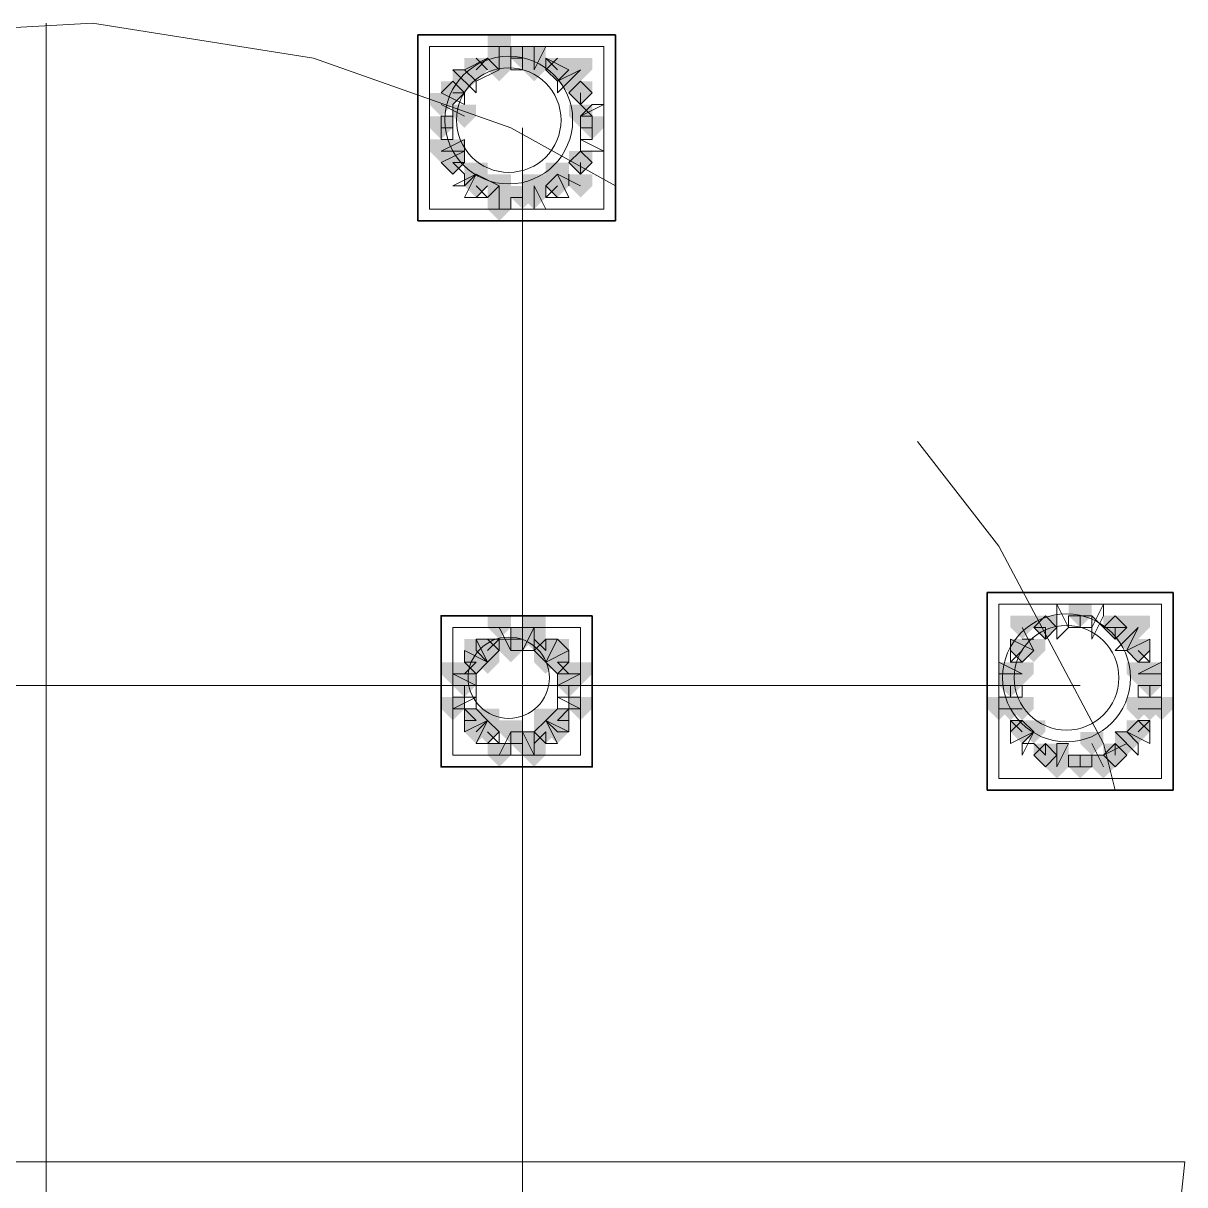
# Model space of a CAD drawing. Header units: millimetres. Extents: x 2315 to 4619, y 1334 to 1897.
# Drawn here: x 3597.93 to 3604.04, y 1554.59 to 1560.69 of the extents above; entities that cross this region are included whole.
import ezdxf

# ---------------------------------------------------------------- set-up
doc = ezdxf.new("R2010")
doc.units = ezdxf.units.MM
for name, color, linetype, true_color in [('PDF_10', 7, 'Continuous', 0x00b85c), ('PDF_AXIS', 7, 'Continuous', 0x00b85c), ('PDF_柱构件', 7, 'Continuous', 0x00b85c), ('PDF_转运站初步方案', 7, 'Continuous', 0x00b85c)]:
    doc.layers.add(name, color=color, linetype=linetype, true_color=true_color)
doc.layers.add('PDF_中心线层', color=1, linetype='Continuous')
doc.layers.add('PDF_粗实线层', color=7, linetype='Continuous')

msp = doc.modelspace()

# ---------------------------------------------------------------- hatches: boundary and pattern name
at = {"layer": 'PDF_10', "transparency": 33554559}
for points in [[(3600.5585, 1560.5703), (3600.4975, 1560.5703), (3600.4975, 1560.5093), (3600.5585, 1560.4482), (3600.6196, 1560.5093), (3600.6196, 1560.5703)], [(3600.5585, 1560.5703), (3600.4975, 1560.5703), (3600.4975, 1560.5093), (3600.5585, 1560.4482), (3600.6196, 1560.5093), (3600.6196, 1560.5703)], [(3600.5585, 1560.5703), (3600.4975, 1560.5703), (3600.4975, 1560.5093), (3600.5585, 1560.4482), (3600.6196, 1560.5093), (3600.6196, 1560.5703)], [(3600.3142, 1560.5093), (3600.2531, 1560.5093), (3600.2531, 1560.4482), (3600.3142, 1560.3871), (3600.3753, 1560.4482), (3600.3753, 1560.5093)], [(3600.3142, 1560.5093), (3600.2531, 1560.5093), (3600.2531, 1560.4482), (3600.3142, 1560.3871), (3600.3753, 1560.4482), (3600.3753, 1560.5093)], [(3600.7418, 1560.5093), (3600.6807, 1560.5093), (3600.6807, 1560.4482), (3600.7418, 1560.3871), (3600.8029, 1560.4482), (3600.8029, 1560.5093)], [(3600.7418, 1560.5093), (3600.6807, 1560.5093), (3600.6807, 1560.4482), (3600.7418, 1560.3871), (3600.8029, 1560.4482), (3600.8029, 1560.5093)], [(3600.1921, 1560.3871), (3600.131, 1560.3871), (3600.131, 1560.326), (3600.1921, 1560.2649), (3600.2531, 1560.326), (3600.2531, 1560.3871)], [(3600.1921, 1560.3871), (3600.131, 1560.3871), (3600.131, 1560.326), (3600.1921, 1560.2649), (3600.2531, 1560.326), (3600.2531, 1560.3871)], [(3600.864, 1560.3871), (3600.8029, 1560.3871), (3600.8029, 1560.326), (3600.864, 1560.2649), (3600.925, 1560.326), (3600.925, 1560.3871)], [(3600.864, 1560.3871), (3600.8029, 1560.3871), (3600.8029, 1560.326), (3600.864, 1560.2649), (3600.925, 1560.326), (3600.925, 1560.3871)], [(3600.864, 1560.3871), (3600.8029, 1560.3871), (3600.8029, 1560.326), (3600.864, 1560.2649), (3600.925, 1560.326), (3600.925, 1560.3871)], [(3600.131, 1560.2039), (3600.0699, 1560.2039), (3600.0699, 1560.1428), (3600.131, 1560.0817), (3600.1921, 1560.1428), (3600.1921, 1560.2039)], [(3600.131, 1560.2039), (3600.0699, 1560.2039), (3600.0699, 1560.1428), (3600.131, 1560.0817), (3600.1921, 1560.1428), (3600.1921, 1560.2039)], [(3600.925, 1560.2039), (3600.864, 1560.2039), (3600.864, 1560.1428), (3600.925, 1560.0817), (3600.9861, 1560.1428), (3600.9861, 1560.2039)], [(3600.925, 1560.2039), (3600.864, 1560.2039), (3600.864, 1560.1428), (3600.925, 1560.0817), (3600.9861, 1560.1428), (3600.9861, 1560.2039)], [(3600.1921, 1560.0206), (3600.131, 1560.0206), (3600.131, 1559.9595), (3600.1921, 1559.8985), (3600.2531, 1559.9595), (3600.2531, 1560.0206)], [(3600.1921, 1560.0206), (3600.131, 1560.0206), (3600.131, 1559.9595), (3600.1921, 1559.8985), (3600.2531, 1559.9595), (3600.2531, 1560.0206)], [(3600.864, 1560.0206), (3600.8029, 1560.0206), (3600.8029, 1559.9595), (3600.864, 1559.8985), (3600.925, 1559.9595), (3600.925, 1560.0206)], [(3600.864, 1560.0206), (3600.8029, 1560.0206), (3600.8029, 1559.9595), (3600.864, 1559.8985), (3600.925, 1559.9595), (3600.925, 1560.0206)], [(3600.864, 1560.0206), (3600.8029, 1560.0206), (3600.8029, 1559.9595), (3600.864, 1559.8985), (3600.925, 1559.9595), (3600.925, 1560.0206)], [(3600.3142, 1559.8985), (3600.2531, 1559.8985), (3600.2531, 1559.8374), (3600.3142, 1559.7763), (3600.3753, 1559.8374), (3600.3753, 1559.8985)], [(3600.3142, 1559.8985), (3600.2531, 1559.8985), (3600.2531, 1559.8374), (3600.3142, 1559.7763), (3600.3753, 1559.8374), (3600.3753, 1559.8985)], [(3600.7418, 1559.8985), (3600.6807, 1559.8985), (3600.6807, 1559.8374), (3600.7418, 1559.7763), (3600.8029, 1559.8374), (3600.8029, 1559.8985)], [(3600.7418, 1559.8985), (3600.6807, 1559.8985), (3600.6807, 1559.8374), (3600.7418, 1559.7763), (3600.8029, 1559.8374), (3600.8029, 1559.8985)], [(3600.5585, 1559.8374), (3600.4975, 1559.8374), (3600.4975, 1559.7763), (3600.5585, 1559.7152), (3600.6196, 1559.7763), (3600.6196, 1559.8374)], [(3600.5585, 1559.8374), (3600.4975, 1559.8374), (3600.4975, 1559.7763), (3600.5585, 1559.7152), (3600.6196, 1559.7763), (3600.6196, 1559.8374)], [(3603.4904, 1557.6385), (3603.4294, 1557.6385), (3603.4294, 1557.5774), (3603.4904, 1557.5163), (3603.5515, 1557.5774), (3603.5515, 1557.6385)], [(3603.4904, 1557.6385), (3603.4294, 1557.6385), (3603.4294, 1557.5774), (3603.4904, 1557.5163), (3603.5515, 1557.5774), (3603.5515, 1557.6385)], [(3603.3072, 1557.5774), (3603.2461, 1557.5774), (3603.2461, 1557.5163), (3603.3072, 1557.4552), (3603.3683, 1557.5163), (3603.3683, 1557.5774)], [(3603.3072, 1557.5774), (3603.2461, 1557.5774), (3603.2461, 1557.5163), (3603.3072, 1557.4552), (3603.3683, 1557.5163), (3603.3683, 1557.5774)], [(3603.6737, 1557.5774), (3603.6126, 1557.5774), (3603.6126, 1557.5163), (3603.6737, 1557.4552), (3603.7348, 1557.5163), (3603.7348, 1557.5774)], [(3603.6737, 1557.5774), (3603.6126, 1557.5774), (3603.6126, 1557.5163), (3603.6737, 1557.4552), (3603.7348, 1557.5163), (3603.7348, 1557.5774)], [(3600.5585, 1557.5163), (3600.4975, 1557.5163), (3600.4975, 1557.4552), (3600.5585, 1557.3941), (3600.6196, 1557.4552), (3600.6196, 1557.5163)], [(3600.5585, 1557.5163), (3600.4975, 1557.5163), (3600.4975, 1557.4552), (3600.5585, 1557.3941), (3600.6196, 1557.4552), (3600.6196, 1557.5163)], [(3600.5585, 1557.5163), (3600.4975, 1557.5163), (3600.4975, 1557.4552), (3600.5585, 1557.3941), (3600.6196, 1557.4552), (3600.6196, 1557.5163)], [(3600.3753, 1557.4552), (3600.3142, 1557.4552), (3600.3142, 1557.3941), (3600.3753, 1557.333), (3600.4364, 1557.3941), (3600.4364, 1557.4552)], [(3600.3753, 1557.4552), (3600.3142, 1557.4552), (3600.3142, 1557.3941), (3600.3753, 1557.333), (3600.4364, 1557.3941), (3600.4364, 1557.4552)], [(3600.6807, 1557.4552), (3600.6196, 1557.4552), (3600.6196, 1557.3941), (3600.6807, 1557.333), (3600.7418, 1557.3941), (3600.7418, 1557.4552)], [(3600.6807, 1557.4552), (3600.6196, 1557.4552), (3600.6196, 1557.3941), (3600.6807, 1557.333), (3600.7418, 1557.3941), (3600.7418, 1557.4552)], [(3603.185, 1557.4552), (3603.124, 1557.4552), (3603.124, 1557.3941), (3603.185, 1557.333), (3603.2461, 1557.3941), (3603.2461, 1557.4552)], [(3603.185, 1557.4552), (3603.124, 1557.4552), (3603.124, 1557.3941), (3603.185, 1557.333), (3603.2461, 1557.3941), (3603.2461, 1557.4552)], [(3603.7958, 1557.4552), (3603.7348, 1557.4552), (3603.7348, 1557.3941), (3603.7958, 1557.333), (3603.8569, 1557.3941), (3603.8569, 1557.4552)], [(3603.7958, 1557.4552), (3603.7348, 1557.4552), (3603.7348, 1557.3941), (3603.7958, 1557.333), (3603.8569, 1557.3941), (3603.8569, 1557.4552)], [(3600.3142, 1557.3941), (3600.2531, 1557.3941), (3600.2531, 1557.333), (3600.3142, 1557.272), (3600.3753, 1557.333), (3600.3753, 1557.3941)], [(3600.3142, 1557.3941), (3600.2531, 1557.3941), (3600.2531, 1557.333), (3600.3142, 1557.272), (3600.3753, 1557.333), (3600.3753, 1557.3941)], [(3600.7418, 1557.3941), (3600.6807, 1557.3941), (3600.6807, 1557.333), (3600.7418, 1557.272), (3600.8029, 1557.333), (3600.8029, 1557.3941)], [(3600.7418, 1557.3941), (3600.6807, 1557.3941), (3600.6807, 1557.333), (3600.7418, 1557.272), (3600.8029, 1557.333), (3600.8029, 1557.3941)], [(3600.2531, 1557.272), (3600.1921, 1557.272), (3600.1921, 1557.2109), (3600.2531, 1557.1498), (3600.3142, 1557.2109), (3600.3142, 1557.272)], [(3600.2531, 1557.272), (3600.1921, 1557.272), (3600.1921, 1557.2109), (3600.2531, 1557.1498), (3600.3142, 1557.2109), (3600.3142, 1557.272)], [(3600.2531, 1557.272), (3600.1921, 1557.272), (3600.1921, 1557.2109), (3600.2531, 1557.1498), (3600.3142, 1557.2109), (3600.3142, 1557.272)], [(3600.8029, 1557.272), (3600.7418, 1557.272), (3600.7418, 1557.2109), (3600.8029, 1557.1498), (3600.864, 1557.2109), (3600.864, 1557.272)], [(3600.8029, 1557.272), (3600.7418, 1557.272), (3600.7418, 1557.2109), (3600.8029, 1557.1498), (3600.864, 1557.2109), (3600.864, 1557.272)], [(3600.8029, 1557.272), (3600.7418, 1557.272), (3600.7418, 1557.2109), (3600.8029, 1557.1498), (3600.864, 1557.2109), (3600.864, 1557.272)], [(3603.124, 1557.272), (3603.0629, 1557.272), (3603.0629, 1557.2109), (3603.124, 1557.1498), (3603.185, 1557.2109), (3603.185, 1557.272)], [(3603.124, 1557.272), (3603.0629, 1557.272), (3603.0629, 1557.2109), (3603.124, 1557.1498), (3603.185, 1557.2109), (3603.185, 1557.272)], [(3603.8569, 1557.272), (3603.7958, 1557.272), (3603.7958, 1557.2109), (3603.8569, 1557.1498), (3603.918, 1557.2109), (3603.918, 1557.272)], [(3603.8569, 1557.272), (3603.7958, 1557.272), (3603.7958, 1557.2109), (3603.8569, 1557.1498), (3603.918, 1557.2109), (3603.918, 1557.272)], [(3603.8569, 1557.272), (3603.7958, 1557.272), (3603.7958, 1557.2109), (3603.8569, 1557.1498), (3603.918, 1557.2109), (3603.918, 1557.272)], [(3600.3142, 1557.0887), (3600.2531, 1557.0887), (3600.2531, 1557.0276), (3600.3142, 1556.9666), (3600.3753, 1557.0276), (3600.3753, 1557.0887)], [(3600.3142, 1557.0887), (3600.2531, 1557.0887), (3600.2531, 1557.0276), (3600.3142, 1556.9666), (3600.3753, 1557.0276), (3600.3753, 1557.0887)], [(3600.7418, 1557.0887), (3600.6807, 1557.0887), (3600.6807, 1557.0276), (3600.7418, 1556.9666), (3600.8029, 1557.0276), (3600.8029, 1557.0887)], [(3600.7418, 1557.0887), (3600.6807, 1557.0887), (3600.6807, 1557.0276), (3600.7418, 1556.9666), (3600.8029, 1557.0276), (3600.8029, 1557.0887)], [(3600.3753, 1557.0276), (3600.3142, 1557.0276), (3600.3142, 1556.9666), (3600.3753, 1556.9055), (3600.4364, 1556.9666), (3600.4364, 1557.0276)], [(3600.3753, 1557.0276), (3600.3142, 1557.0276), (3600.3142, 1556.9666), (3600.3753, 1556.9055), (3600.4364, 1556.9666), (3600.4364, 1557.0276)], [(3600.6807, 1557.0276), (3600.6196, 1557.0276), (3600.6196, 1556.9666), (3600.6807, 1556.9055), (3600.7418, 1556.9666), (3600.7418, 1557.0276)], [(3600.6807, 1557.0276), (3600.6196, 1557.0276), (3600.6196, 1556.9666), (3600.6807, 1556.9055), (3600.7418, 1556.9666), (3600.7418, 1557.0276)], [(3603.185, 1557.0276), (3603.124, 1557.0276), (3603.124, 1556.9666), (3603.185, 1556.9055), (3603.2461, 1556.9666), (3603.2461, 1557.0276)], [(3603.185, 1557.0276), (3603.124, 1557.0276), (3603.124, 1556.9666), (3603.185, 1556.9055), (3603.2461, 1556.9666), (3603.2461, 1557.0276)], [(3603.7958, 1557.0276), (3603.7348, 1557.0276), (3603.7348, 1556.9666), (3603.7958, 1556.9055), (3603.8569, 1556.9666), (3603.8569, 1557.0276)], [(3603.7958, 1557.0276), (3603.7348, 1557.0276), (3603.7348, 1556.9666), (3603.7958, 1556.9055), (3603.8569, 1556.9666), (3603.8569, 1557.0276)], [(3600.5585, 1556.9666), (3600.4975, 1556.9666), (3600.4975, 1556.9055), (3600.5585, 1556.8444), (3600.6196, 1556.9055), (3600.6196, 1556.9666)], [(3600.5585, 1556.9666), (3600.4975, 1556.9666), (3600.4975, 1556.9055), (3600.5585, 1556.8444), (3600.6196, 1556.9055), (3600.6196, 1556.9666)], [(3600.5585, 1556.9666), (3600.4975, 1556.9666), (3600.4975, 1556.9055), (3600.5585, 1556.8444), (3600.6196, 1556.9055), (3600.6196, 1556.9666)], [(3603.3072, 1556.9055), (3603.2461, 1556.9055), (3603.2461, 1556.8444), (3603.3072, 1556.7833), (3603.3683, 1556.8444), (3603.3683, 1556.9055)], [(3603.3072, 1556.9055), (3603.2461, 1556.9055), (3603.2461, 1556.8444), (3603.3072, 1556.7833), (3603.3683, 1556.8444), (3603.3683, 1556.9055)], [(3603.6737, 1556.9055), (3603.6126, 1556.9055), (3603.6126, 1556.8444), (3603.6737, 1556.7833), (3603.7348, 1556.8444), (3603.7348, 1556.9055)], [(3603.6737, 1556.9055), (3603.6126, 1556.9055), (3603.6126, 1556.8444), (3603.6737, 1556.7833), (3603.7348, 1556.8444), (3603.7348, 1556.9055)], [(3603.4904, 1556.8444), (3603.4294, 1556.8444), (3603.4294, 1556.7833), (3603.4904, 1556.7222), (3603.5515, 1556.7833), (3603.5515, 1556.8444)], [(3603.4904, 1556.8444), (3603.4294, 1556.8444), (3603.4294, 1556.7833), (3603.4904, 1556.7222), (3603.5515, 1556.7833), (3603.5515, 1556.8444)]]:
    msp.add_hatch(color=256, dxfattribs=at).paths.add_polyline_path(points)
at = {"layer": 'PDF_柱构件', "transparency": 33554559}
for points in [[(3600.4364, 1560.6314), (3600.3753, 1560.6314), (3600.3753, 1560.5703), (3600.4364, 1560.5093), (3600.4975, 1560.5703), (3600.4975, 1560.6314)], [(3600.4364, 1560.5703), (3600.3753, 1560.5703), (3600.3753, 1560.5093), (3600.4364, 1560.4482), (3600.4975, 1560.5093), (3600.4975, 1560.5703)], [(3600.6196, 1560.5703), (3600.5585, 1560.5703), (3600.5585, 1560.5093), (3600.6196, 1560.4482), (3600.6807, 1560.5093), (3600.6807, 1560.5703)], [(3600.4364, 1560.5093), (3600.3753, 1560.5093), (3600.3753, 1560.4482), (3600.4364, 1560.3871), (3600.4975, 1560.4482), (3600.4975, 1560.5093)], [(3600.6196, 1560.5093), (3600.5585, 1560.5093), (3600.5585, 1560.4482), (3600.6196, 1560.3871), (3600.6807, 1560.4482), (3600.6807, 1560.5093)], [(3600.864, 1560.5093), (3600.8029, 1560.5093), (3600.8029, 1560.4482), (3600.864, 1560.3871), (3600.925, 1560.4482), (3600.925, 1560.5093)], [(3600.2531, 1560.4482), (3600.1921, 1560.4482), (3600.1921, 1560.3871), (3600.2531, 1560.326), (3600.3142, 1560.3871), (3600.3142, 1560.4482)], [(3600.8029, 1560.4482), (3600.7418, 1560.4482), (3600.7418, 1560.3871), (3600.8029, 1560.326), (3600.864, 1560.3871), (3600.864, 1560.4482)], [(3600.131, 1560.326), (3600.0699, 1560.326), (3600.0699, 1560.2649), (3600.131, 1560.2039), (3600.1921, 1560.2649), (3600.1921, 1560.326)], [(3600.2531, 1560.2649), (3600.1921, 1560.2649), (3600.1921, 1560.2039), (3600.2531, 1560.1428), (3600.3142, 1560.2039), (3600.3142, 1560.2649)], [(3600.864, 1560.2649), (3600.8029, 1560.2649), (3600.8029, 1560.2039), (3600.864, 1560.1428), (3600.925, 1560.2039), (3600.925, 1560.2649)], [(3600.131, 1560.0817), (3600.0699, 1560.0817), (3600.0699, 1560.0206), (3600.131, 1559.9595), (3600.1921, 1560.0206), (3600.1921, 1560.0817)], [(3600.1921, 1560.0817), (3600.131, 1560.0817), (3600.131, 1560.0206), (3600.1921, 1559.9595), (3600.2531, 1560.0206), (3600.2531, 1560.0817)], [(3600.3142, 1559.9595), (3600.2531, 1559.9595), (3600.2531, 1559.8985), (3600.3142, 1559.8374), (3600.3753, 1559.8985), (3600.3753, 1559.9595)], [(3600.7418, 1559.9595), (3600.6807, 1559.9595), (3600.6807, 1559.8985), (3600.7418, 1559.8374), (3600.8029, 1559.8985), (3600.8029, 1559.9595)], [(3600.4364, 1559.8985), (3600.3753, 1559.8985), (3600.3753, 1559.8374), (3600.4364, 1559.7763), (3600.4975, 1559.8374), (3600.4975, 1559.8985)], [(3600.6196, 1559.8985), (3600.5585, 1559.8985), (3600.5585, 1559.8374), (3600.6196, 1559.7763), (3600.6807, 1559.8374), (3600.6807, 1559.8985)], [(3600.864, 1559.8985), (3600.8029, 1559.8985), (3600.8029, 1559.8374), (3600.864, 1559.7763), (3600.925, 1559.8374), (3600.925, 1559.8985)], [(3600.4364, 1559.8374), (3600.3753, 1559.8374), (3600.3753, 1559.7763), (3600.4364, 1559.7152), (3600.4975, 1559.7763), (3600.4975, 1559.8374)], [(3600.6196, 1559.8374), (3600.5585, 1559.8374), (3600.5585, 1559.7763), (3600.6196, 1559.7152), (3600.6807, 1559.7763), (3600.6807, 1559.8374)], [(3600.4364, 1559.7763), (3600.3753, 1559.7763), (3600.3753, 1559.7152), (3600.4364, 1559.6541), (3600.4975, 1559.7152), (3600.4975, 1559.7763)], [(3600.4364, 1557.5774), (3600.3753, 1557.5774), (3600.3753, 1557.5163), (3600.4364, 1557.4552), (3600.4975, 1557.5163), (3600.4975, 1557.5774)], [(3600.6196, 1557.5774), (3600.5585, 1557.5774), (3600.5585, 1557.5163), (3600.6196, 1557.4552), (3600.6807, 1557.5163), (3600.6807, 1557.5774)], [(3603.185, 1557.5774), (3603.124, 1557.5774), (3603.124, 1557.5163), (3603.185, 1557.4552), (3603.2461, 1557.5163), (3603.2461, 1557.5774)], [(3603.7958, 1557.5774), (3603.7348, 1557.5774), (3603.7348, 1557.5163), (3603.7958, 1557.4552), (3603.8569, 1557.5163), (3603.8569, 1557.5774)], [(3600.6196, 1557.5163), (3600.5585, 1557.5163), (3600.5585, 1557.4552), (3600.6196, 1557.3941), (3600.6807, 1557.4552), (3600.6807, 1557.5163)], [(3603.7348, 1557.5163), (3603.6737, 1557.5163), (3603.6737, 1557.4552), (3603.7348, 1557.3941), (3603.7958, 1557.4552), (3603.7958, 1557.5163)], [(3600.3142, 1557.4552), (3600.2531, 1557.4552), (3600.2531, 1557.3941), (3600.3142, 1557.333), (3600.3753, 1557.3941), (3600.3753, 1557.4552)], [(3600.4975, 1557.4552), (3600.4364, 1557.4552), (3600.4364, 1557.3941), (3600.4975, 1557.333), (3600.5585, 1557.3941), (3600.5585, 1557.4552)], [(3600.7418, 1557.4552), (3600.6807, 1557.4552), (3600.6807, 1557.3941), (3600.7418, 1557.333), (3600.8029, 1557.3941), (3600.8029, 1557.4552)], [(3603.2461, 1557.4552), (3603.185, 1557.4552), (3603.185, 1557.3941), (3603.2461, 1557.333), (3603.3072, 1557.3941), (3603.3072, 1557.4552)], [(3600.3753, 1557.3941), (3600.3142, 1557.3941), (3600.3142, 1557.333), (3600.3753, 1557.272), (3600.4364, 1557.333), (3600.4364, 1557.3941)], [(3600.6807, 1557.3941), (3600.6196, 1557.3941), (3600.6196, 1557.333), (3600.6807, 1557.272), (3600.7418, 1557.333), (3600.7418, 1557.3941)], [(3600.1921, 1557.333), (3600.131, 1557.333), (3600.131, 1557.272), (3600.1921, 1557.2109), (3600.2531, 1557.272), (3600.2531, 1557.333)], [(3600.2531, 1557.333), (3600.1921, 1557.333), (3600.1921, 1557.272), (3600.2531, 1557.2109), (3600.3142, 1557.272), (3600.3142, 1557.333)], [(3600.8029, 1557.333), (3600.7418, 1557.333), (3600.7418, 1557.272), (3600.8029, 1557.2109), (3600.864, 1557.272), (3600.864, 1557.333)], [(3600.864, 1557.333), (3600.8029, 1557.333), (3600.8029, 1557.272), (3600.864, 1557.2109), (3600.925, 1557.272), (3600.925, 1557.333)], [(3603.124, 1557.333), (3603.0629, 1557.333), (3603.0629, 1557.272), (3603.124, 1557.2109), (3603.185, 1557.272), (3603.185, 1557.333)], [(3603.185, 1557.333), (3603.124, 1557.333), (3603.124, 1557.272), (3603.185, 1557.2109), (3603.2461, 1557.272), (3603.2461, 1557.333)], [(3603.7958, 1557.333), (3603.7348, 1557.333), (3603.7348, 1557.272), (3603.7958, 1557.2109), (3603.8569, 1557.272), (3603.8569, 1557.333)], [(3603.8569, 1557.333), (3603.7958, 1557.333), (3603.7958, 1557.272), (3603.8569, 1557.2109), (3603.918, 1557.272), (3603.918, 1557.333)], [(3600.1921, 1557.1498), (3600.131, 1557.1498), (3600.131, 1557.0887), (3600.1921, 1557.0276), (3600.2531, 1557.0887), (3600.2531, 1557.1498)], [(3600.864, 1557.1498), (3600.8029, 1557.1498), (3600.8029, 1557.0887), (3600.864, 1557.0276), (3600.925, 1557.0887), (3600.925, 1557.1498)], [(3603.0629, 1557.1498), (3603.0018, 1557.1498), (3603.0018, 1557.0887), (3603.0629, 1557.0276), (3603.124, 1557.0887), (3603.124, 1557.1498)], [(3603.124, 1557.1498), (3603.0629, 1557.1498), (3603.0629, 1557.0887), (3603.124, 1557.0276), (3603.185, 1557.0887), (3603.185, 1557.1498)], [(3603.185, 1557.1498), (3603.124, 1557.1498), (3603.124, 1557.0887), (3603.185, 1557.0276), (3603.2461, 1557.0887), (3603.2461, 1557.1498)], [(3603.7958, 1557.1498), (3603.7348, 1557.1498), (3603.7348, 1557.0887), (3603.7958, 1557.0276), (3603.8569, 1557.0887), (3603.8569, 1557.1498)], [(3603.8569, 1557.1498), (3603.7958, 1557.1498), (3603.7958, 1557.0887), (3603.8569, 1557.0276), (3603.918, 1557.0887), (3603.918, 1557.1498)], [(3603.918, 1557.1498), (3603.8569, 1557.1498), (3603.8569, 1557.0887), (3603.918, 1557.0276), (3603.9791, 1557.0887), (3603.9791, 1557.1498)], [(3600.3753, 1557.0887), (3600.3142, 1557.0887), (3600.3142, 1557.0276), (3600.3753, 1556.9666), (3600.4364, 1557.0276), (3600.4364, 1557.0887)], [(3600.6807, 1557.0887), (3600.6196, 1557.0887), (3600.6196, 1557.0276), (3600.6807, 1556.9666), (3600.7418, 1557.0276), (3600.7418, 1557.0887)], [(3600.3142, 1557.0276), (3600.2531, 1557.0276), (3600.2531, 1556.9666), (3600.3142, 1556.9055), (3600.3753, 1556.9666), (3600.3753, 1557.0276)], [(3600.3142, 1557.0276), (3600.2531, 1557.0276), (3600.2531, 1556.9666), (3600.3142, 1556.9055), (3600.3753, 1556.9666), (3600.3753, 1557.0276)], [(3600.4975, 1557.0276), (3600.4364, 1557.0276), (3600.4364, 1556.9666), (3600.4975, 1556.9055), (3600.5585, 1556.9666), (3600.5585, 1557.0276)], [(3600.7418, 1557.0276), (3600.6807, 1557.0276), (3600.6807, 1556.9666), (3600.7418, 1556.9055), (3600.8029, 1556.9666), (3600.8029, 1557.0276)], [(3603.2461, 1557.0276), (3603.185, 1557.0276), (3603.185, 1556.9666), (3603.2461, 1556.9055), (3603.3072, 1556.9666), (3603.3072, 1557.0276)], [(3600.6196, 1556.9666), (3600.5585, 1556.9666), (3600.5585, 1556.9055), (3600.6196, 1556.8444), (3600.6807, 1556.9055), (3600.6807, 1556.9666)], [(3603.5515, 1556.9666), (3603.4904, 1556.9666), (3603.4904, 1556.9055), (3603.5515, 1556.8444), (3603.6126, 1556.9055), (3603.6126, 1556.9666)], [(3603.7348, 1556.9666), (3603.6737, 1556.9666), (3603.6737, 1556.9055), (3603.7348, 1556.8444), (3603.7958, 1556.9055), (3603.7958, 1556.9666)], [(3600.4364, 1556.9055), (3600.3753, 1556.9055), (3600.3753, 1556.8444), (3600.4364, 1556.7833), (3600.4975, 1556.8444), (3600.4975, 1556.9055)], [(3600.6196, 1556.9055), (3600.5585, 1556.9055), (3600.5585, 1556.8444), (3600.6196, 1556.7833), (3600.6807, 1556.8444), (3600.6807, 1556.9055)], [(3603.3683, 1556.9055), (3603.3072, 1556.9055), (3603.3072, 1556.8444), (3603.3683, 1556.7833), (3603.4294, 1556.8444), (3603.4294, 1556.9055)], [(3603.3683, 1556.8444), (3603.3072, 1556.8444), (3603.3072, 1556.7833), (3603.3683, 1556.7222), (3603.4294, 1556.7833), (3603.4294, 1556.8444)], [(3603.6126, 1556.8444), (3603.5515, 1556.8444), (3603.5515, 1556.7833), (3603.6126, 1556.7222), (3603.6737, 1556.7833), (3603.6737, 1556.8444)]]:
    msp.add_hatch(color=256, dxfattribs=at).paths.add_polyline_path(points)
at = {"layer": 'PDF_转运站初步方案', "transparency": 33554559}
for points in [[(3600.5585, 1560.5703), (3600.4975, 1560.5703), (3600.4975, 1560.5093), (3600.5585, 1560.4482), (3600.6196, 1560.5093), (3600.6196, 1560.5703)], [(3600.5585, 1560.5703), (3600.4975, 1560.5703), (3600.4975, 1560.5093), (3600.5585, 1560.4482), (3600.6196, 1560.5093), (3600.6196, 1560.5703)], [(3600.3142, 1560.5093), (3600.2531, 1560.5093), (3600.2531, 1560.4482), (3600.3142, 1560.3871), (3600.3753, 1560.4482), (3600.3753, 1560.5093)], [(3600.3142, 1560.5093), (3600.2531, 1560.5093), (3600.2531, 1560.4482), (3600.3142, 1560.3871), (3600.3753, 1560.4482), (3600.3753, 1560.5093)], [(3600.7418, 1560.5093), (3600.6807, 1560.5093), (3600.6807, 1560.4482), (3600.7418, 1560.3871), (3600.8029, 1560.4482), (3600.8029, 1560.5093)], [(3600.7418, 1560.5093), (3600.6807, 1560.5093), (3600.6807, 1560.4482), (3600.7418, 1560.3871), (3600.8029, 1560.4482), (3600.8029, 1560.5093)], [(3600.1921, 1560.3871), (3600.131, 1560.3871), (3600.131, 1560.326), (3600.1921, 1560.2649), (3600.2531, 1560.326), (3600.2531, 1560.3871)], [(3600.1921, 1560.3871), (3600.131, 1560.3871), (3600.131, 1560.326), (3600.1921, 1560.2649), (3600.2531, 1560.326), (3600.2531, 1560.3871)], [(3600.864, 1560.3871), (3600.8029, 1560.3871), (3600.8029, 1560.326), (3600.864, 1560.2649), (3600.925, 1560.326), (3600.925, 1560.3871)], [(3600.864, 1560.3871), (3600.8029, 1560.3871), (3600.8029, 1560.326), (3600.864, 1560.2649), (3600.925, 1560.326), (3600.925, 1560.3871)], [(3600.131, 1560.2039), (3600.0699, 1560.2039), (3600.0699, 1560.1428), (3600.131, 1560.0817), (3600.1921, 1560.1428), (3600.1921, 1560.2039)], [(3600.131, 1560.2039), (3600.0699, 1560.2039), (3600.0699, 1560.1428), (3600.131, 1560.0817), (3600.1921, 1560.1428), (3600.1921, 1560.2039)], [(3600.925, 1560.2039), (3600.864, 1560.2039), (3600.864, 1560.1428), (3600.925, 1560.0817), (3600.9861, 1560.1428), (3600.9861, 1560.2039)], [(3600.925, 1560.2039), (3600.864, 1560.2039), (3600.864, 1560.1428), (3600.925, 1560.0817), (3600.9861, 1560.1428), (3600.9861, 1560.2039)], [(3600.1921, 1560.0206), (3600.131, 1560.0206), (3600.131, 1559.9595), (3600.1921, 1559.8985), (3600.2531, 1559.9595), (3600.2531, 1560.0206)], [(3600.1921, 1560.0206), (3600.131, 1560.0206), (3600.131, 1559.9595), (3600.1921, 1559.8985), (3600.2531, 1559.9595), (3600.2531, 1560.0206)], [(3600.864, 1560.0206), (3600.8029, 1560.0206), (3600.8029, 1559.9595), (3600.864, 1559.8985), (3600.925, 1559.9595), (3600.925, 1560.0206)], [(3600.864, 1560.0206), (3600.8029, 1560.0206), (3600.8029, 1559.9595), (3600.864, 1559.8985), (3600.925, 1559.9595), (3600.925, 1560.0206)], [(3600.3142, 1559.8985), (3600.2531, 1559.8985), (3600.2531, 1559.8374), (3600.3142, 1559.7763), (3600.3753, 1559.8374), (3600.3753, 1559.8985)], [(3600.3142, 1559.8985), (3600.2531, 1559.8985), (3600.2531, 1559.8374), (3600.3142, 1559.7763), (3600.3753, 1559.8374), (3600.3753, 1559.8985)], [(3600.7418, 1559.8985), (3600.6807, 1559.8985), (3600.6807, 1559.8374), (3600.7418, 1559.7763), (3600.8029, 1559.8374), (3600.8029, 1559.8985)], [(3600.7418, 1559.8985), (3600.6807, 1559.8985), (3600.6807, 1559.8374), (3600.7418, 1559.7763), (3600.8029, 1559.8374), (3600.8029, 1559.8985)], [(3600.5585, 1559.8374), (3600.4975, 1559.8374), (3600.4975, 1559.7763), (3600.5585, 1559.7152), (3600.6196, 1559.7763), (3600.6196, 1559.8374)], [(3600.5585, 1559.8374), (3600.4975, 1559.8374), (3600.4975, 1559.7763), (3600.5585, 1559.7152), (3600.6196, 1559.7763), (3600.6196, 1559.8374)], [(3603.4904, 1557.6385), (3603.4294, 1557.6385), (3603.4294, 1557.5774), (3603.4904, 1557.5163), (3603.5515, 1557.5774), (3603.5515, 1557.6385)], [(3603.4904, 1557.6385), (3603.4294, 1557.6385), (3603.4294, 1557.5774), (3603.4904, 1557.5163), (3603.5515, 1557.5774), (3603.5515, 1557.6385)], [(3603.3072, 1557.5774), (3603.2461, 1557.5774), (3603.2461, 1557.5163), (3603.3072, 1557.4552), (3603.3683, 1557.5163), (3603.3683, 1557.5774)], [(3603.3072, 1557.5774), (3603.2461, 1557.5774), (3603.2461, 1557.5163), (3603.3072, 1557.4552), (3603.3683, 1557.5163), (3603.3683, 1557.5774)], [(3603.6737, 1557.5774), (3603.6126, 1557.5774), (3603.6126, 1557.5163), (3603.6737, 1557.4552), (3603.7348, 1557.5163), (3603.7348, 1557.5774)], [(3603.6737, 1557.5774), (3603.6126, 1557.5774), (3603.6126, 1557.5163), (3603.6737, 1557.4552), (3603.7348, 1557.5163), (3603.7348, 1557.5774)], [(3600.5585, 1557.5163), (3600.4975, 1557.5163), (3600.4975, 1557.4552), (3600.5585, 1557.3941), (3600.6196, 1557.4552), (3600.6196, 1557.5163)], [(3600.5585, 1557.5163), (3600.4975, 1557.5163), (3600.4975, 1557.4552), (3600.5585, 1557.3941), (3600.6196, 1557.4552), (3600.6196, 1557.5163)], [(3600.3753, 1557.4552), (3600.3142, 1557.4552), (3600.3142, 1557.3941), (3600.3753, 1557.333), (3600.4364, 1557.3941), (3600.4364, 1557.4552)], [(3600.3753, 1557.4552), (3600.3142, 1557.4552), (3600.3142, 1557.3941), (3600.3753, 1557.333), (3600.4364, 1557.3941), (3600.4364, 1557.4552)], [(3600.6807, 1557.4552), (3600.6196, 1557.4552), (3600.6196, 1557.3941), (3600.6807, 1557.333), (3600.7418, 1557.3941), (3600.7418, 1557.4552)], [(3600.6807, 1557.4552), (3600.6196, 1557.4552), (3600.6196, 1557.3941), (3600.6807, 1557.333), (3600.7418, 1557.3941), (3600.7418, 1557.4552)], [(3603.185, 1557.4552), (3603.124, 1557.4552), (3603.124, 1557.3941), (3603.185, 1557.333), (3603.2461, 1557.3941), (3603.2461, 1557.4552)], [(3603.185, 1557.4552), (3603.124, 1557.4552), (3603.124, 1557.3941), (3603.185, 1557.333), (3603.2461, 1557.3941), (3603.2461, 1557.4552)], [(3603.7958, 1557.4552), (3603.7348, 1557.4552), (3603.7348, 1557.3941), (3603.7958, 1557.333), (3603.8569, 1557.3941), (3603.8569, 1557.4552)], [(3603.7958, 1557.4552), (3603.7348, 1557.4552), (3603.7348, 1557.3941), (3603.7958, 1557.333), (3603.8569, 1557.3941), (3603.8569, 1557.4552)], [(3600.3142, 1557.3941), (3600.2531, 1557.3941), (3600.2531, 1557.333), (3600.3142, 1557.272), (3600.3753, 1557.333), (3600.3753, 1557.3941)], [(3600.3142, 1557.3941), (3600.2531, 1557.3941), (3600.2531, 1557.333), (3600.3142, 1557.272), (3600.3753, 1557.333), (3600.3753, 1557.3941)], [(3600.7418, 1557.3941), (3600.6807, 1557.3941), (3600.6807, 1557.333), (3600.7418, 1557.272), (3600.8029, 1557.333), (3600.8029, 1557.3941)], [(3600.7418, 1557.3941), (3600.6807, 1557.3941), (3600.6807, 1557.333), (3600.7418, 1557.272), (3600.8029, 1557.333), (3600.8029, 1557.3941)], [(3600.2531, 1557.272), (3600.1921, 1557.272), (3600.1921, 1557.2109), (3600.2531, 1557.1498), (3600.3142, 1557.2109), (3600.3142, 1557.272)], [(3600.2531, 1557.272), (3600.1921, 1557.272), (3600.1921, 1557.2109), (3600.2531, 1557.1498), (3600.3142, 1557.2109), (3600.3142, 1557.272)], [(3600.8029, 1557.272), (3600.7418, 1557.272), (3600.7418, 1557.2109), (3600.8029, 1557.1498), (3600.864, 1557.2109), (3600.864, 1557.272)], [(3600.8029, 1557.272), (3600.7418, 1557.272), (3600.7418, 1557.2109), (3600.8029, 1557.1498), (3600.864, 1557.2109), (3600.864, 1557.272)], [(3603.124, 1557.272), (3603.0629, 1557.272), (3603.0629, 1557.2109), (3603.124, 1557.1498), (3603.185, 1557.2109), (3603.185, 1557.272)], [(3603.124, 1557.272), (3603.0629, 1557.272), (3603.0629, 1557.2109), (3603.124, 1557.1498), (3603.185, 1557.2109), (3603.185, 1557.272)], [(3603.8569, 1557.272), (3603.7958, 1557.272), (3603.7958, 1557.2109), (3603.8569, 1557.1498), (3603.918, 1557.2109), (3603.918, 1557.272)], [(3603.8569, 1557.272), (3603.7958, 1557.272), (3603.7958, 1557.2109), (3603.8569, 1557.1498), (3603.918, 1557.2109), (3603.918, 1557.272)], [(3600.3142, 1557.0887), (3600.2531, 1557.0887), (3600.2531, 1557.0276), (3600.3142, 1556.9666), (3600.3753, 1557.0276), (3600.3753, 1557.0887)], [(3600.3142, 1557.0887), (3600.2531, 1557.0887), (3600.2531, 1557.0276), (3600.3142, 1556.9666), (3600.3753, 1557.0276), (3600.3753, 1557.0887)], [(3600.7418, 1557.0887), (3600.6807, 1557.0887), (3600.6807, 1557.0276), (3600.7418, 1556.9666), (3600.8029, 1557.0276), (3600.8029, 1557.0887)], [(3600.7418, 1557.0887), (3600.6807, 1557.0887), (3600.6807, 1557.0276), (3600.7418, 1556.9666), (3600.8029, 1557.0276), (3600.8029, 1557.0887)], [(3600.3753, 1557.0276), (3600.3142, 1557.0276), (3600.3142, 1556.9666), (3600.3753, 1556.9055), (3600.4364, 1556.9666), (3600.4364, 1557.0276)], [(3600.3753, 1557.0276), (3600.3142, 1557.0276), (3600.3142, 1556.9666), (3600.3753, 1556.9055), (3600.4364, 1556.9666), (3600.4364, 1557.0276)], [(3600.6807, 1557.0276), (3600.6196, 1557.0276), (3600.6196, 1556.9666), (3600.6807, 1556.9055), (3600.7418, 1556.9666), (3600.7418, 1557.0276)], [(3600.6807, 1557.0276), (3600.6196, 1557.0276), (3600.6196, 1556.9666), (3600.6807, 1556.9055), (3600.7418, 1556.9666), (3600.7418, 1557.0276)], [(3603.185, 1557.0276), (3603.124, 1557.0276), (3603.124, 1556.9666), (3603.185, 1556.9055), (3603.2461, 1556.9666), (3603.2461, 1557.0276)], [(3603.185, 1557.0276), (3603.124, 1557.0276), (3603.124, 1556.9666), (3603.185, 1556.9055), (3603.2461, 1556.9666), (3603.2461, 1557.0276)], [(3603.7958, 1557.0276), (3603.7348, 1557.0276), (3603.7348, 1556.9666), (3603.7958, 1556.9055), (3603.8569, 1556.9666), (3603.8569, 1557.0276)], [(3603.7958, 1557.0276), (3603.7348, 1557.0276), (3603.7348, 1556.9666), (3603.7958, 1556.9055), (3603.8569, 1556.9666), (3603.8569, 1557.0276)], [(3600.5585, 1556.9666), (3600.4975, 1556.9666), (3600.4975, 1556.9055), (3600.5585, 1556.8444), (3600.6196, 1556.9055), (3600.6196, 1556.9666)], [(3600.5585, 1556.9666), (3600.4975, 1556.9666), (3600.4975, 1556.9055), (3600.5585, 1556.8444), (3600.6196, 1556.9055), (3600.6196, 1556.9666)], [(3603.3072, 1556.9055), (3603.2461, 1556.9055), (3603.2461, 1556.8444), (3603.3072, 1556.7833), (3603.3683, 1556.8444), (3603.3683, 1556.9055)], [(3603.3072, 1556.9055), (3603.2461, 1556.9055), (3603.2461, 1556.8444), (3603.3072, 1556.7833), (3603.3683, 1556.8444), (3603.3683, 1556.9055)], [(3603.6737, 1556.9055), (3603.6126, 1556.9055), (3603.6126, 1556.8444), (3603.6737, 1556.7833), (3603.7348, 1556.8444), (3603.7348, 1556.9055)], [(3603.6737, 1556.9055), (3603.6126, 1556.9055), (3603.6126, 1556.8444), (3603.6737, 1556.7833), (3603.7348, 1556.8444), (3603.7348, 1556.9055)], [(3603.4904, 1556.8444), (3603.4294, 1556.8444), (3603.4294, 1556.7833), (3603.4904, 1556.7222), (3603.5515, 1556.7833), (3603.5515, 1556.8444)], [(3603.4904, 1556.8444), (3603.4294, 1556.8444), (3603.4294, 1556.7833), (3603.4904, 1556.7222), (3603.5515, 1556.7833), (3603.5515, 1556.8444)]]:
    msp.add_hatch(color=256, dxfattribs=at).paths.add_polyline_path(points)

# ---------------------------------------------------------------- linework, layer by layer
at = {"layer": 'PDF_10', "lineweight": 18}
for points in [[(3600.3142, 1560.4482), (3600.3753, 1560.5093)], [(3600.3753, 1560.4482), (3600.3142, 1560.5093)], [(3600.4975, 1560.5093), (3600.5585, 1560.5093)], [(3600.6807, 1560.5093), (3600.7418, 1560.4482)], [(3600.6807, 1560.4482), (3600.7418, 1560.5093)], [(3600.1921, 1560.2649), (3600.2531, 1560.326), (3600.1921, 1560.326)], [(3600.864, 1560.326), (3600.864, 1560.2649)], [(3600.131, 1560.0817), (3600.131, 1560.2039)], [(3600.925, 1560.2039), (3600.925, 1560.0817)], [(3600.1921, 1560.1428), (3600.131, 1560.1428)], [(3600.864, 1560.1428), (3600.925, 1560.1428)], [(3600.2531, 1559.8985), (3600.1921, 1559.9595), (3600.2531, 1559.9595)], [(3600.864, 1559.9595), (3600.864, 1559.8985)], [(3600.3753, 1559.7763), (3600.3142, 1559.8374)], [(3600.3753, 1559.8374), (3600.3142, 1559.7763)], [(3600.7418, 1559.8374), (3600.6807, 1559.7763)], [(3600.6807, 1559.8374), (3600.7418, 1559.7763)], [(3600.5585, 1559.7152), (3600.5585, 1559.7763), (3600.4975, 1559.7763)], [(3603.5515, 1557.5774), (3603.4294, 1557.5774)], [(3603.4904, 1557.5163), (3603.4904, 1557.5774)], [(3603.3072, 1557.4552), (3603.3072, 1557.5163), (3603.2461, 1557.5163)], [(3603.7348, 1557.5163), (3603.6126, 1557.5163)], [(3603.6737, 1557.4552), (3603.6737, 1557.5163)], [(3600.4364, 1557.4552), (3600.3753, 1557.3941)], [(3600.4364, 1557.3941), (3600.3753, 1557.4552)], [(3600.5585, 1557.4552), (3600.4975, 1557.4552)], [(3600.6807, 1557.4552), (3600.6807, 1557.3941), (3600.6196, 1557.4552)], [(3603.185, 1557.3941), (3603.124, 1557.333)], [(3603.185, 1557.333), (3603.124, 1557.3941)], [(3603.8569, 1557.333), (3603.7958, 1557.3941)], [(3603.7958, 1557.333), (3603.8569, 1557.3941)], [(3600.2531, 1557.333), (3600.3142, 1557.333), (3600.2531, 1557.272)], [(3600.8029, 1557.272), (3600.7418, 1557.333), (3600.8029, 1557.333)], [(3600.2531, 1557.2109), (3600.2531, 1557.1498)], [(3600.8029, 1557.1498), (3600.8029, 1557.2109)], [(3603.0629, 1557.2109), (3603.124, 1557.2109), (3603.124, 1557.1498)], [(3603.8569, 1557.1498), (3603.8569, 1557.2109)], [(3600.2531, 1557.0887), (3600.3142, 1557.0276), (3600.2531, 1557.0276)], [(3600.8029, 1557.0276), (3600.7418, 1557.0276), (3600.8029, 1557.0887)], [(3603.124, 1557.0276), (3603.185, 1556.9666)], [(3603.185, 1557.0276), (3603.124, 1556.9666)], [(3603.7958, 1556.9666), (3603.8569, 1557.0276)], [(3603.7958, 1557.0276), (3603.8569, 1556.9666)], [(3600.3753, 1556.9666), (3600.4364, 1556.9055)], [(3600.4364, 1556.9666), (3600.3753, 1556.9055)], [(3600.6196, 1556.9055), (3600.6807, 1556.9666), (3600.6807, 1556.9055)], [(3600.4975, 1556.9055), (3600.5585, 1556.9055)], [(3603.2461, 1556.9055), (3603.3072, 1556.8444), (3603.3072, 1556.9055)], [(3603.6126, 1556.8444), (3603.7348, 1556.9055)], [(3603.6737, 1556.9055), (3603.6737, 1556.8444)], [(3603.4904, 1556.8444), (3603.4904, 1556.7833)], [(3603.4294, 1556.7833), (3603.5515, 1556.7833)]]:
    msp.add_lwpolyline(points, dxfattribs=at)
at = {"layer": 'PDF_AXIS', "lineweight": 18}
for points in [[(3600.0699, 1560.5703), (3600.0699, 1559.7152), (3600.9861, 1559.7152), (3600.9861, 1560.5703)], [(3603.918, 1557.6385), (3603.918, 1556.7222), (3603.0629, 1556.7222), (3603.0629, 1557.6385)], [(3600.864, 1557.5163), (3600.864, 1556.8444), (3600.1921, 1556.8444), (3600.1921, 1557.5163)]]:
    msp.add_lwpolyline(points, close=True, dxfattribs=at)
at = {"layer": 'PDF_中心线层', "color": 112, "lineweight": 18, "true_color": 0x00b85c}
for points in [[(3592.0683, 1554.7066), (3592.0683, 1555.2563), (3592.2515, 1556.3557), (3592.6791, 1557.4552), (3593.2899, 1558.3714), (3594.084, 1559.2266), (3595.0612, 1559.8985), (3596.0996, 1560.326), (3597.1991, 1560.6314), (3598.2985, 1560.6925), (3599.4591, 1560.5093), (3600.4975, 1560.1428), (3601.0472, 1559.8374)], [(3600.5585, 1549.2093), (3600.5585, 1560.1428)], [(3602.6353, 1558.4936), (3603.0629, 1557.9439), (3603.6126, 1556.9055), (3603.6737, 1556.6612)], [(3592.5569, 1557.2109), (3603.4904, 1557.2109)], [(3604.0402, 1554.7066), (3592.0072, 1554.7066), (3604.0402, 1554.7066)], [(3604.0402, 1554.7066), (3603.918, 1553.546), (3603.6126, 1552.4466), (3603.0629, 1551.4693), (3602.391, 1550.553), (3601.5358, 1549.8201), (3600.4975, 1549.2093), (3599.4591, 1548.8428), (3598.2985, 1548.6595), (3597.1991, 1548.7206), (3596.0996, 1549.026), (3595.0612, 1549.5147), (3595.0002, 1549.5147)]]:
    msp.add_lwpolyline(points, dxfattribs=at)
msp.add_lwpolyline([(3598.0542, 1560.6925), (3598.0542, 1548.6595)], close=True, dxfattribs=at)
at = {"layer": 'PDF_柱构件', "lineweight": 18}
for points in [[(3600.4364, 1560.5703), (3600.4364, 1560.4482)], [(3600.4975, 1560.4482), (3600.5585, 1560.4482), (3600.5585, 1560.5703), (3600.4975, 1560.5703)], [(3600.6196, 1560.5703), (3600.6196, 1560.4482), (3600.6807, 1560.5703)], [(3600.3142, 1560.3871), (3600.4364, 1560.4482), (3600.3753, 1560.5093), (3600.2531, 1560.4482)], [(3600.6807, 1560.4482), (3600.7418, 1560.3871), (3600.8029, 1560.4482), (3600.6807, 1560.5093)], [(3600.1921, 1560.4482), (3600.3142, 1560.326), (3600.3142, 1560.3871), (3600.2531, 1560.4482)], [(3600.864, 1560.4482), (3600.7418, 1560.3871), (3600.7418, 1560.326)], [(3600.2531, 1560.2649), (3600.2531, 1560.326), (3600.1921, 1560.3871), (3600.131, 1560.326)], [(3600.8029, 1560.326), (3600.864, 1560.2649), (3600.925, 1560.326), (3600.864, 1560.3871)], [(3600.131, 1560.2649), (3600.2531, 1560.2039)], [(3600.925, 1560.2649), (3600.864, 1560.2039), (3600.9861, 1560.2649)], [(3600.1921, 1560.0817), (3600.1921, 1560.2039), (3600.131, 1560.2039), (3600.131, 1560.0817)], [(3600.864, 1560.2039), (3600.864, 1560.0817), (3600.925, 1560.0817), (3600.925, 1560.2039)], [(3600.131, 1560.0206), (3600.2531, 1560.0206), (3600.2531, 1560.0817)], [(3600.9861, 1560.0206), (3600.864, 1560.0817), (3600.864, 1560.0206), (3600.925, 1560.0206)], [(3600.2531, 1559.9595), (3600.2531, 1560.0206), (3600.131, 1559.9595), (3600.1921, 1559.8985)], [(3600.864, 1560.0206), (3600.8029, 1559.9595), (3600.864, 1559.8985), (3600.925, 1559.9595)], [(3600.4364, 1559.8374), (3600.3142, 1559.8985), (3600.2531, 1559.7763), (3600.3753, 1559.7763)], [(3600.7418, 1559.8985), (3600.6807, 1559.8374), (3600.6807, 1559.7763), (3600.8029, 1559.7763)], [(3600.864, 1559.8374), (3600.7418, 1559.8985)], [(3600.4364, 1559.7152), (3600.4364, 1559.8374)], [(3600.6807, 1559.7152), (3600.6196, 1559.8374), (3600.6196, 1559.7152)], [(3600.5585, 1559.7763), (3600.4975, 1559.7763), (3600.4975, 1559.7152), (3600.5585, 1559.7152)], [(3603.3683, 1557.6385), (3603.4294, 1557.5163), (3603.3683, 1557.4552), (3603.3683, 1557.5774)], [(3603.6126, 1557.5774), (3603.5515, 1557.4552), (3603.5515, 1557.5163), (3603.6126, 1557.6385)], [(3603.3683, 1557.5163), (3603.3072, 1557.4552), (3603.2461, 1557.5163), (3603.3072, 1557.5774)], [(3603.5515, 1557.5163), (3603.4294, 1557.5163), (3603.4294, 1557.5774), (3603.5515, 1557.5774)], [(3603.6737, 1557.4552), (3603.6126, 1557.5163), (3603.6737, 1557.5774), (3603.7348, 1557.5163)], [(3600.4364, 1557.5163), (3600.4975, 1557.3941)], [(3600.5585, 1557.3941), (3600.4975, 1557.3941), (3600.4975, 1557.5163), (3600.5585, 1557.5163)], [(3600.6196, 1557.5163), (3600.6196, 1557.3941), (3600.5585, 1557.3941)], [(3603.185, 1557.5163), (3603.2461, 1557.3941)], [(3603.7958, 1557.5163), (3603.7348, 1557.3941), (3603.6737, 1557.3941)], [(3600.3142, 1557.4552), (3600.3753, 1557.333), (3600.3142, 1557.3941)], [(3600.4364, 1557.3941), (3600.3753, 1557.333), (3600.3142, 1557.4552), (3600.4364, 1557.4552)], [(3600.6807, 1557.333), (3600.6196, 1557.3941), (3600.6807, 1557.4552), (3600.7418, 1557.4552)], [(3600.8029, 1557.3941), (3600.6807, 1557.333), (3600.7418, 1557.4552)], [(3603.2461, 1557.3941), (3603.185, 1557.333), (3603.124, 1557.333), (3603.124, 1557.4552)], [(3603.7958, 1557.333), (3603.7348, 1557.3941), (3603.8569, 1557.4552), (3603.8569, 1557.333)], [(3600.3753, 1557.333), (3600.3142, 1557.272), (3600.2531, 1557.333), (3600.2531, 1557.3941)], [(3600.7418, 1557.272), (3600.6807, 1557.333), (3600.8029, 1557.3941), (3600.8029, 1557.333)], [(3603.0629, 1557.333), (3603.185, 1557.272), (3603.0629, 1557.272)], [(3603.918, 1557.272), (3603.7958, 1557.272), (3603.918, 1557.333)], [(3600.1921, 1557.272), (3600.3142, 1557.272), (3600.3142, 1557.2109)], [(3600.864, 1557.272), (3600.7418, 1557.2109), (3600.7418, 1557.272)], [(3600.3142, 1557.2109), (3600.3142, 1557.1498), (3600.1921, 1557.1498), (3600.1921, 1557.2109)], [(3600.7418, 1557.1498), (3600.7418, 1557.2109), (3600.864, 1557.2109), (3600.864, 1557.1498)], [(3603.185, 1557.2109), (3603.185, 1557.1498), (3603.0629, 1557.1498), (3603.0629, 1557.2109)], [(3603.7958, 1557.1498), (3603.7958, 1557.2109), (3603.918, 1557.2109), (3603.918, 1557.1498)], [(3600.1921, 1557.0887), (3600.3142, 1557.1498), (3600.3142, 1557.0887)], [(3600.864, 1557.0887), (3600.7418, 1557.0887), (3600.7418, 1557.1498)], [(3600.3142, 1557.0887), (3600.3753, 1557.0276), (3600.2531, 1556.9666), (3600.2531, 1557.0887)], [(3600.6807, 1557.0276), (3600.7418, 1557.0887), (3600.8029, 1557.0887), (3600.8029, 1556.9666)], [(3603.0629, 1557.0887), (3603.185, 1557.0887)], [(3603.918, 1557.0887), (3603.7958, 1557.0887)], [(3600.3142, 1556.9666), (3600.3753, 1557.0276)], [(3600.3753, 1557.0276), (3600.4364, 1556.9666), (3600.4364, 1556.9055), (3600.3142, 1556.9055)], [(3600.6196, 1556.9666), (3600.6807, 1557.0276), (3600.7418, 1556.9055), (3600.6807, 1556.9055)], [(3600.7418, 1556.9666), (3600.6807, 1557.0276), (3600.8029, 1556.9666)], [(3603.185, 1557.0276), (3603.2461, 1556.9666), (3603.124, 1556.9055), (3603.124, 1557.0276)], [(3603.7348, 1556.9666), (3603.7958, 1557.0276), (3603.8569, 1557.0276), (3603.8569, 1556.9055)], [(3600.4364, 1556.8444), (3600.4975, 1556.9666)], [(3600.4975, 1556.9666), (3600.5585, 1556.9666), (3600.5585, 1556.8444), (3600.4975, 1556.8444)], [(3600.6196, 1556.8444), (3600.5585, 1556.9666), (3600.6196, 1556.9666)], [(3603.7958, 1556.8444), (3603.6737, 1556.9666), (3603.7348, 1556.9666), (3603.7958, 1556.9055)], [(3603.3072, 1556.9055), (3603.3683, 1556.8444), (3603.3072, 1556.7833), (3603.2461, 1556.8444)], [(3603.3683, 1556.7833), (3603.3683, 1556.9055), (3603.4294, 1556.9055)], [(3603.6126, 1556.7833), (3603.5515, 1556.9055)], [(3603.6126, 1556.8444), (3603.6737, 1556.9055), (3603.7348, 1556.8444), (3603.6737, 1556.7833)], [(3603.4294, 1556.8444), (3603.5515, 1556.8444), (3603.5515, 1556.7833), (3603.4294, 1556.7833)]]:
    msp.add_lwpolyline(points, close=True, dxfattribs=at)
for points in [[(3600.1921, 1560.2039), (3600.1921, 1560.2649)], [(3600.864, 1560.2649), (3600.925, 1560.2039)], [(3600.925, 1560.0206), (3600.864, 1560.0206)], [(3600.2531, 1559.8374), (3600.3142, 1559.8985), (3600.1921, 1559.8374), (3600.2531, 1559.8374), (3600.2531, 1559.8985)], [(3600.8029, 1559.8985), (3600.8029, 1559.8374)], [(3603.3683, 1557.5774), (3603.3683, 1557.5163)], [(3603.6126, 1557.5163), (3603.5515, 1557.5774)], [(3600.4975, 1557.4552), (3600.4364, 1557.4552)], [(3603.2461, 1557.4552), (3603.185, 1557.4552)], [(3600.2531, 1557.1498), (3600.2531, 1557.0887)], [(3600.8029, 1557.0887), (3600.8029, 1557.1498)], [(3603.185, 1556.9055), (3603.2461, 1556.9666), (3603.185, 1556.8444), (3603.185, 1556.9055), (3603.2461, 1556.9055)], [(3600.4364, 1556.9055), (3600.4975, 1556.9055)], [(3603.5515, 1556.8444), (3603.6126, 1556.8444)]]:
    msp.add_lwpolyline(points, dxfattribs=at)
at = {"layer": 'PDF_粗实线层', "color": 112, "lineweight": 35, "true_color": 0x00b85c}
for points in [[(3600.0088, 1560.6314), (3600.0088, 1559.6541), (3601.0472, 1559.6541), (3601.0472, 1560.6314)], [(3603.9791, 1557.6995), (3603.9791, 1556.6612), (3603.0018, 1556.6612), (3603.0018, 1557.6995)], [(3600.925, 1557.5774), (3600.131, 1557.5774), (3600.131, 1556.7833), (3600.925, 1556.7833)]]:
    msp.add_lwpolyline(points, close=True, dxfattribs=at)
at = {"layer": 'PDF_转运站初步方案', "lineweight": 18}
for centre, radius in [((3600.4864, 1560.1834), 0.3359), ((3600.4864, 1560.1834), 0.2749), ((3603.4184, 1557.2514), 0.3359), ((3603.4184, 1557.2514), 0.2749), ((3600.4864, 1557.2514), 0.2138), ((3600.4864, 1557.2514), 0.2138)]:
    msp.add_circle(centre, radius, dxfattribs=at)

doc.saveas('drawing.dxf')
